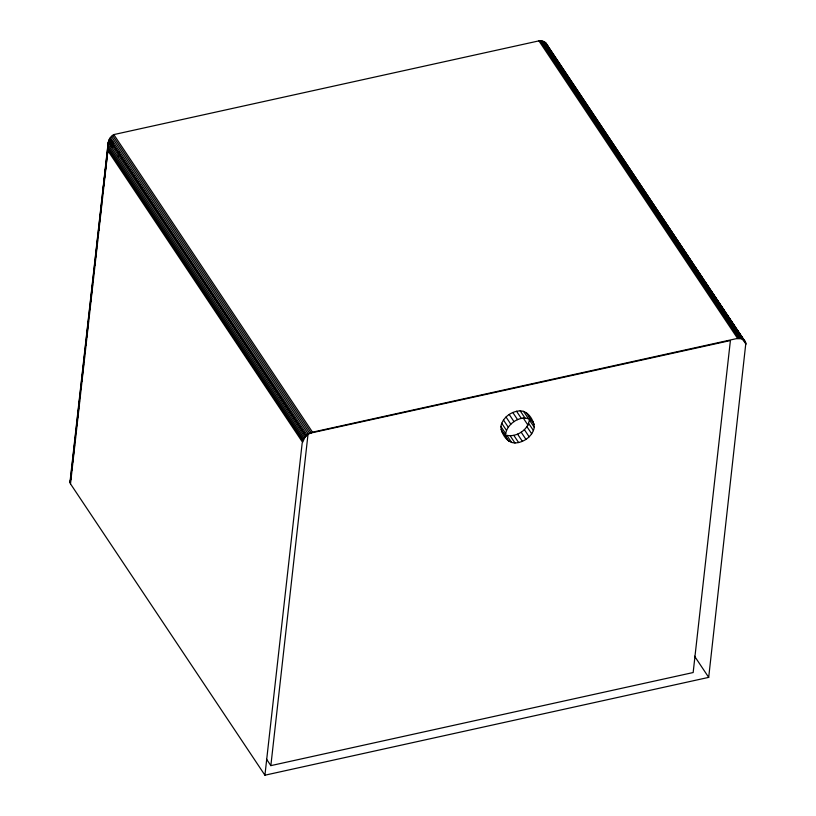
<?xml version="1.0" encoding="UTF-8"?>
<svg xmlns="http://www.w3.org/2000/svg" width="816" height="816" viewBox="0 0 816 816"><rect width="100%" height="100%" fill="white"/><g stroke="black" fill="none" stroke-linecap="round" stroke-linejoin="round"><path stroke-width="1.22" d="M70.502 483.847L107.875 150.674C107.039 144.922 108.202 137.598 113.812 134.589L538.927 40.871L542.762 41.137L545.649 42.769L745.844 343.118L708.696 677.372L264.925 775.2L70.502 483.847L70.013 481.879L70.788 479.023M111.333 146.747L111.884 141.688M111.557 146.615L112.108 141.556M98.92 230.163L99.195 227.633M102.989 193.474L103.265 190.944M103.826 185.875L104.111 183.345M107.059 156.774L107.335 154.244M107.896 149.185L108.181 146.656M108.599 142.861L108.875 140.321M70.013 481.879L108.191 142.433L305 437.213L302.165 443.21L264.925 775.2M70.156 482.868L107.661 148.532L302.797 440.783M71.063 476.503L71.349 473.974M71.777 470.189L72.196 466.395M72.624 462.611L73.052 458.827M73.471 455.032L73.899 451.248M74.327 447.464L74.603 444.934M75.174 439.885L75.46 437.356M76.021 432.307L76.306 429.787M76.735 425.993L77.153 422.209M77.581 418.414L77.867 415.895M78.295 412.1L78.713 408.316M79.142 404.532L79.56 400.738M79.988 396.953L80.417 393.169M80.835 389.375L81.121 386.855M81.692 381.796L81.977 379.277M82.396 375.493L82.824 371.698M83.252 367.914L83.671 364.12M84.099 360.335L84.517 356.551M84.946 352.757L85.231 350.237M85.792 345.188L86.078 342.659M86.649 337.61L86.935 335.08M87.353 331.296L87.781 327.502M88.067 324.982L88.485 321.198M88.913 317.404L89.342 313.619M89.76 309.825L90.188 306.041M90.617 302.257L91.035 298.462M91.463 294.678L91.749 292.148M92.31 287.099L92.596 284.58M93.024 280.786L93.442 277.001M93.871 273.207L94.299 269.423M94.717 265.639L95.003 263.109M95.574 258.06L95.849 255.53M96.421 250.481L96.706 247.962M97.124 244.168L97.553 240.383M97.981 236.599L98.257 234.07M98.685 230.285L99.113 226.491M99.532 222.707L99.96 218.912M100.388 215.128L100.807 211.344M101.235 207.55L101.663 203.765M102.082 199.981L102.367 197.452M102.938 192.403L103.214 189.873M103.642 186.089L104.071 182.305M104.489 178.51L104.917 174.726M105.346 170.932L105.631 168.412M106.192 163.363L106.478 160.834M107.039 155.785L107.324 153.255M107.753 149.471L108.171 145.687M108.457 143.157L108.742 140.627L306.031 436.111L305 437.213M109.048 142.79L109.466 138.995L307.173 435.101L306.031 436.111L109.466 138.995M109.793 142.616L110.364 137.557L308.417 434.183L307.173 435.101M110.548 143.932L110.976 140.138M111.435 145.493L111.863 141.698M112.404 147.217L112.965 142.168M118.31 156.764L118.881 151.715M309.335 433.367L730.402 340.547L693.161 672.537L270.851 765.632L308.091 433.643M102.663 192.556L107.875 150.674L302.389 442.007M500.871 426.472C502.503 417.557 511.397 411.172 520.2 410.836C528.258 411.04 533.807 420.046 534.307 427.36C532.664 436.264 523.78 442.66 514.978 442.986C506.92 442.782 501.361 433.775 500.871 426.472L505.675 433.663L505.808 436.682L506.92 439.283M505.675 433.663C507.45 422.402 524.035 412.59 533.062 421.739M511.663 442.547L506.848 435.346C517.109 437.468 529.574 429.022 529.411 418.149M308.417 434.183L312.508 432.174L736.226 338.691L741.458 338.722L745.018 341.17M502.105 432.082L504.104 434.081M545.649 42.769L745.518 342.098M546.322 43.585L549.974 49.766M551.392 51.887L554.931 57.181M556.339 59.293L571.19 81.539M572.608 83.65L576.137 88.954M577.555 91.066L592.406 113.312M593.813 115.423L597.353 120.717M598.771 122.839L618.569 152.49M619.976 154.612L687.857 256.275M689.275 258.397L692.804 263.69M694.222 265.812L703.412 279.582M705.534 282.754L709.073 288.048M710.491 290.17L714.02 295.463M715.438 297.585L724.628 311.345M726.75 314.527L730.289 319.821M731.697 321.943L735.236 327.236M736.644 329.348L745.844 343.118M544.823 42.085L743.519 339.67M660.43 216.077L662.551 219.249M681.635 247.85L683.757 251.022M741.03 336.804L745.987 344.219M543.854 41.534L742.55 339.13M542.762 41.137L741.458 338.722M541.559 40.892L740.255 338.477M540.274 40.8L738.97 338.395M538.927 40.871L737.613 338.467M694.559 656.186L708.696 677.372M526.259 412.549L534.164 424.34M529.502 420.158L534.307 427.36M523.515 411.284L528.319 418.475M520.2 410.836L525.004 418.037M528.656 423.392L533.47 430.593M523.127 417.874L528.064 425.269M526.901 426.615L531.706 433.816M516.538 411.244L521.342 418.445M512.785 412.468L517.589 419.669M524.351 429.614L529.156 436.815M521.169 432.194L525.973 439.385M509.194 414.436L514.009 421.637M517.579 434.153L522.383 441.354M506.022 417.007L510.826 424.208M503.462 420.005L508.266 427.207M513.825 435.387L518.639 442.588M501.707 423.239L506.512 430.44M510.173 435.795L514.978 442.986M501.004 429.481L508.909 441.283M113.812 134.589L312.508 432.174M112.577 135.364L311.11 432.715M111.404 136.343L309.733 433.388M107.824 144.371L304.113 438.365M107.641 146.421L303.368 439.569M266.618 759.298L270.851 765.632M528.258 414.548L529.36 417.139M547.148 45.533L547.291 46.634"/></g></svg>
